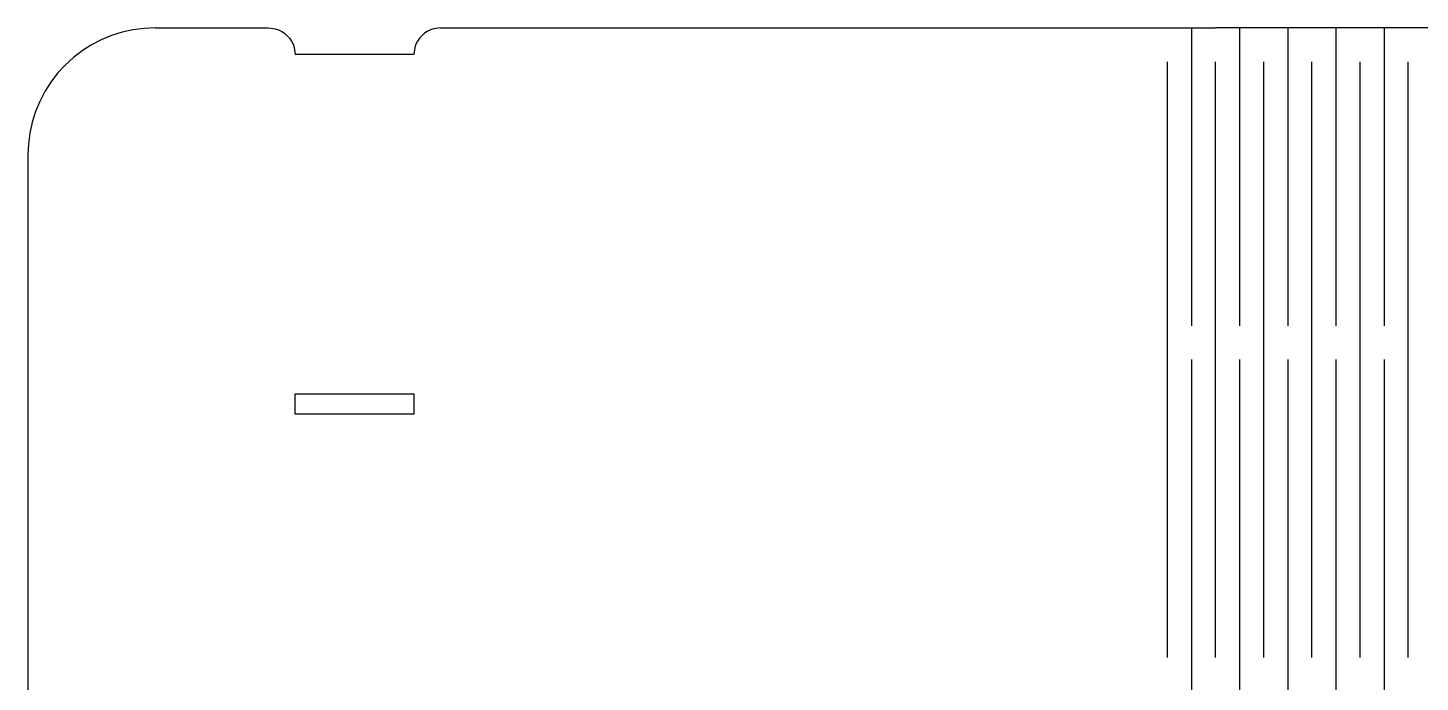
# Model space of a CAD drawing. Extents: x -104 to 104, y -72 to 72.
# Drawn here: x -104.2 to 0, y 23.4 to 72.4 of the extents above; entities that cross this region are included whole.
import ezdxf

# ---------------------------------------------------------------- set-up
doc = ezdxf.new("R2010")
doc.units = 0
doc.layers.get('0').update_dxf_attribs({"linetype": 'CONTINUOUS'})

msp = doc.modelspace()

# ---------------------------------------------------------------- linework, layer by layer
for p, q in [((-97.15, 72.07), (-97.94, 71.82)), ((-96.34, 72.25), (-97.15, 72.07)), ((-95.51, 72.35), (-96.34, 72.25)), ((-94.68, 72.39), (-95.51, 72.35)), ((-94.68, 72.39), (-86.21, 72.39)), ((-86.21, 72.39), (-85.69, 72.32)), ((-85.69, 72.32), (-85.44, 72.24)), ((-85.44, 72.24), (-85.21, 72.12)), ((-85.21, 72.12), (-84.99, 71.98)), ((-84.99, 71.98), (-84.79, 71.8)), ((-74.53, 71.98), (-74.73, 71.8)), ((-74.32, 72.12), (-74.53, 71.98)), ((-74.08, 72.24), (-74.32, 72.12)), ((-73.83, 72.32), (-74.08, 72.24)), ((-73.32, 72.39), (-73.83, 72.32)), ((-73.32, 72.39), (-18.91, 72.39)), ((-18.91, 72.39), (-17.11, 72.39)), ((-17.11, 72.39), (-17.11, 50.1)), ((-17.11, 72.39), (-15.31, 72.39)), ((-13.51, 72.39), (-15.31, 72.39)), ((-13.51, 72.39), (-13.51, 50.1)), ((-9.9, 72.39), (-13.51, 72.39)), ((-9.9, 72.39), (-9.9, 50.1)), ((-6.3, 72.39), (-9.9, 72.39)), ((-6.3, 72.39), (-6.3, 50.1)), ((-2.7, 72.39), (-6.3, 72.39)), ((-2.7, 72.39), (-2.7, 50.1)), ((0.9, 72.39), (-2.7, 72.39)), ((-99.44, 71.11), (-100.15, 70.67)), ((-98.71, 71.5), (-99.44, 71.11)), ((-97.94, 71.82), (-98.71, 71.5)), ((-84.79, 71.8), (-84.62, 71.61)), ((-84.62, 71.61), (-84.48, 71.39)), ((-84.48, 71.39), (-84.36, 71.16)), ((-84.36, 71.16), (-84.28, 70.91)), ((-84.28, 70.91), (-84.21, 70.39)), ((-75.25, 70.91), (-75.32, 70.39)), ((-75.17, 71.16), (-75.25, 70.91)), ((-75.05, 71.39), (-75.17, 71.16)), ((-74.9, 71.61), (-75.05, 71.39)), ((-74.73, 71.8), (-74.9, 71.61)), ((-100.8, 70.16), (-101.42, 69.6)), ((-100.15, 70.67), (-100.8, 70.16)), ((-75.32, 70.39), (-84.21, 70.39)), ((-18.91, 25.26), (-18.91, 69.85)), ((-15.31, 25.26), (-15.31, 69.85)), ((-11.71, 25.26), (-11.71, 69.85)), ((-8.1, 25.26), (-8.1, 69.85)), ((-4.5, 25.26), (-4.5, 69.85)), ((-0.9, 25.26), (-0.9, 69.85)), ((-101.98, 68.99), (-102.48, 68.33)), ((-101.42, 69.6), (-101.98, 68.99)), ((-102.48, 68.33), (-102.93, 67.63)), ((-103.31, 66.89), (-103.63, 66.12)), ((-102.93, 67.63), (-103.31, 66.89)), ((-103.63, 66.12), (-103.88, 65.33)), ((-103.88, 65.33), (-104.06, 64.52)), ((-104.17, 63.7), (-104.21, 62.86)), ((-104.06, 64.52), (-104.17, 63.7)), ((-104.21, 62.86), (-104.21, -18.1)), ((-17.11, 47.56), (-17.11, 0.43)), ((-13.51, 47.56), (-13.51, 0.43)), ((-9.9, 47.56), (-9.9, 0.43)), ((-6.3, 47.56), (-6.3, 0.43)), ((-2.7, 47.56), (-2.7, 0.43)), ((-84.21, 44.99), (-75.32, 44.99)), ((-84.21, 43.47), (-84.21, 44.99)), ((-75.32, 44.99), (-75.32, 43.47)), ((-75.32, 43.47), (-84.21, 43.47))]:
    msp.add_line(p, q)

doc.saveas('drawing.dxf')
